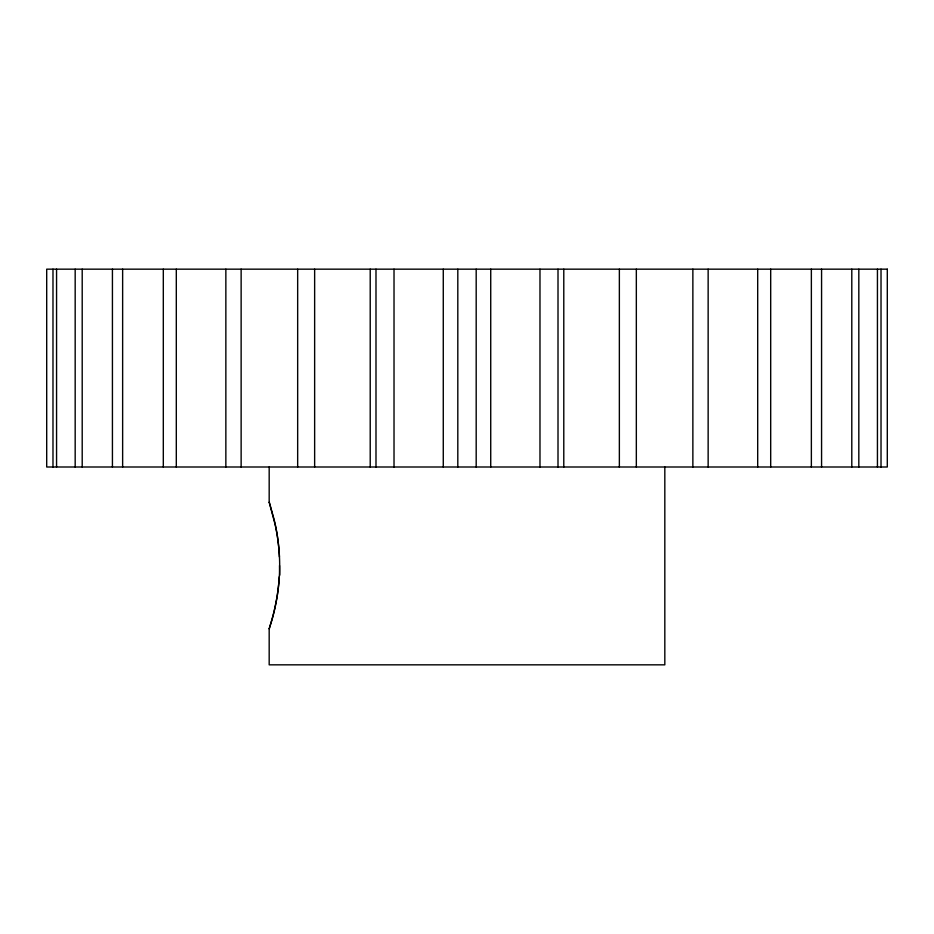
<?xml version="1.0" encoding="UTF-8"?>
<svg xmlns="http://www.w3.org/2000/svg" width="934" height="934" viewBox="0 0 934 934"><rect width="100%" height="100%" fill="white"/><g stroke="black" fill="none" stroke-linecap="round" stroke-linejoin="round"><path stroke-width="1.4" d="M279.278 576.733A61.913 18.003 90 0 1 276.009 602.185L275.448 605.36A64.154 14.757 -90 0 1 273.475 613.871L272.845 616.347A64.411 10.858 90 0 1 271.105 622.523L269.214 628.827L272.646 617.129A64.329 13.263 90 0 0 274.549 609.342L275.203 606.388A62.917 16.812 90 0 0 278.052 589.447L278.519 585.723A60.115 19.672 90 0 0 278.671 546.588L277.76 539.175A62.975 16.824 -90 0 0 275.448 525.69L269.237 502.223L273.942 518.919A63.932 14.71 -90 0 1 275.822 527.78M275.997 528.807L276.464 531.037A61.679 17.933 90 0 1 279.394 556.921M881.019 269.167L881.019 467M877.435 269.167L877.435 467M858.825 269.167L858.825 467M851.796 269.167L851.796 467M821.57 269.167L821.57 467M811.366 269.167L811.366 467M770.69 269.167L770.69 467M757.696 269.167L757.696 467M708.147 269.167L708.147 467M692.865 269.167L692.865 467M664.821 467L664.821 664.833L269.179 664.833L269.179 628.757M636.334 269.167L636.334 467M619.359 269.167L619.359 467M563.786 269.167L563.786 467M558.007 269.167L558.007 467M539.98 269.167L539.98 467M490.724 269.167L490.724 467M476.188 269.167L476.188 467M457.812 269.167L457.812 467M443.276 269.167L443.276 467M394.02 269.167L394.02 467M375.993 269.167L375.993 467M370.214 269.167L370.214 467M314.641 269.167L314.641 467M297.666 269.167L297.666 467M269.179 467L269.179 502.282M241.135 269.167L241.135 467M225.853 269.167L225.853 467M176.304 269.167L176.304 467M163.31 269.167L163.31 467M122.634 269.167L122.634 467M112.43 269.167L112.43 467M82.204 269.167L82.204 467M75.175 269.167L75.175 467M56.565 269.167L56.565 467M52.981 269.167L52.981 467M279.756 575.157A61.913 5.943 89.1 0 1 279.535 565.525M887.3 269.167L46.7 269.167L46.7 467L887.3 467L887.3 269.167"/></g></svg>
